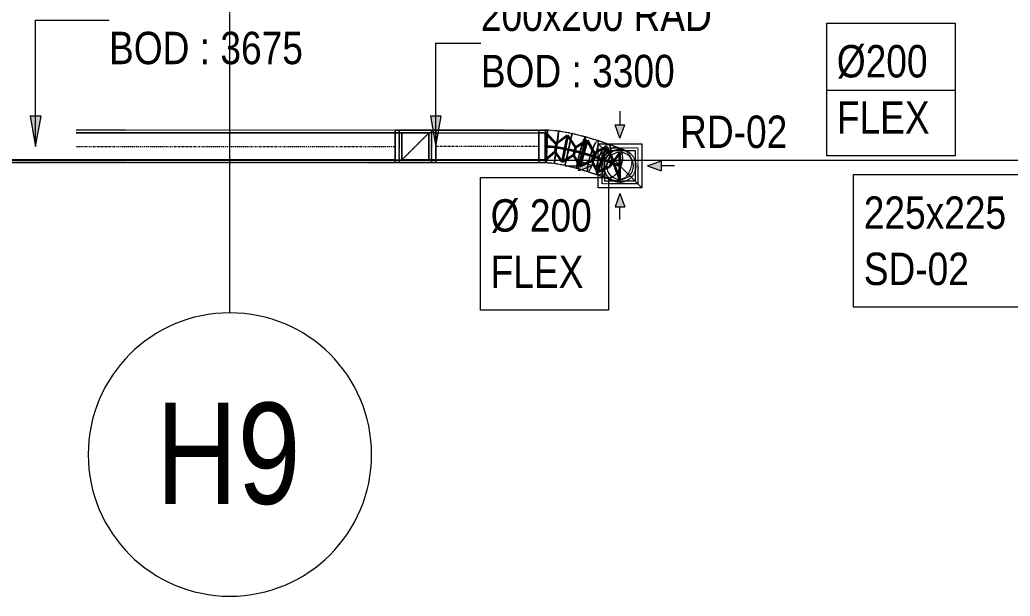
# Model space of a CAD drawing. Header units: inches. Extents: x -83664 to 20107, y -47222 to 19398.
# Drawn here: x -1529 to 5809, y -46204 to -41932 of the extents above; entities that cross this region are included whole.
import ezdxf

# ---------------------------------------------------------------- set-up
doc = ezdxf.new("R2010")
doc.units = ezdxf.units.IN
doc.header["$MEASUREMENT"] = 0
for name, pattern in [('AE7-LP-CENTER', [5.45, 3, -0.6, 1.25, -0.6]), ('Center', [29.999999, 12, -6, 6, -6]), ('Grid Line', [22.225, 12.7, -3.175, 3.175, -3.175]), ('Hidden 0_50', [1.0584, 0.5292, -0.5292]), ('Hidden 1_5', [2.2, 1.5, -0.7])]:
    doc.linetypes.add(name, pattern=pattern)
for name, color, linetype, lineweight, true_color in [('A-ANNO-MATC', 1, 'AE7-LP-CENTER', 9, 0xff0000), ('A-DETL', 7, 'Continuous', 18, 0x00a600), ('G-ANNO-SYMB', 7, 'Continuous', 9, 0x0091c9), ('M-HVAC-DUCT', 7, 'Continuous', 9, 0xffe97f), ('M-HVAC-DUCT-PATT', 7, 'Continuous', 35, 0x007f00)]:
    doc.layers.add(name, color=color, linetype=linetype, lineweight=lineweight, true_color=true_color)
for name, color, linetype, lineweight in [('A-DETL-GENF', 7, 'Continuous', 9), ('G-ANNO-TEXT', 7, 'Continuous', 9), ('M-HVAC-CDFF', 7, 'Continuous', 9), ('M-HVAC-DUCT-ANNO', 7, 'Continuous', 9), ('M-HVAC-DUCT-CNTR', 7, 'Center', 9), ('M-HVAC-DUCT-IDEN', 7, 'Continuous', 18), ('S-GRID', 7, 'Continuous', 9), ('S-GRID-IDEN', 7, 'Continuous', 9)]:
    doc.layers.add(name, color=color, linetype=linetype, lineweight=lineweight)
doc.styles.add('Arial Narrow_21', font='ARIALN.TTF', dxfattribs={"height": 240})
doc.styles.add('Arial_10', font='arial.ttf', dxfattribs={"width": 0.8, "height": 750})
doc.styles.add('Arial_11', font='arial.ttf', dxfattribs={"height": 375})

# ---------------------------------------------------------------- blocks, each defined once
blk = doc.blocks.new('GCE-AT-Return Air Rectangular Diffuser - 225x225-V50-FIRST FLOOR AC CONDITIONING LAYOUT - PART A')
at = {"layer": 'A-DETL-GENF', "true_color": 0xff00ff}
for points in [[(0, 205), (36.4, 305), (-36.4, 305)], [(-305, -36.4), (-205, 0), (-305, 36.4)], [(305, -36.4), (305, 36.4), (205, 0)], [(36.4, -305), (0, -205), (-36.4, -305)]]:
    blk.add_hatch(color=6, dxfattribs=at).paths.add_polyline_path(points)
at = {"layer": 'A-DETL-GENF', "color": 6, "true_color": 0xff00ff}
for p, q in [((0, 405), (0, 305)), ((0, 205), (-36.4, 305)), ((-36.4, 305), (36.4, 305)), ((0, 205), (36.4, 305)), ((-162.5, 162.5), (162.5, 162.5)), ((-162.5, -162.5), (-162.5, 162.5)), ((-162.5, 162.5), (162.5, -162.5)), ((162.5, 162.5), (162.5, -162.5)), ((-205, 0), (-305, 36.4)), ((-305, -36.4), (-305, 36.4)), ((205, 0), (305, 36.4)), ((305, 36.4), (305, -36.4)), ((405, 0), (305, 0)), ((-405, 0), (-305, 0)), ((-205, 0), (-305, -36.4)), ((205, 0), (305, -36.4)), ((162.5, -162.5), (-162.5, -162.5)), ((0, -205), (-36.4, -305)), ((0, -205), (36.4, -305)), ((-36.4, -305), (36.4, -305)), ((0, -397.4), (0, -305))]:
    blk.add_line(p, q, dxfattribs=at)
blk = doc.blocks.new('M_Rectangular to Round Transition - Angle - 45 Degree-V82-FIRST FLOOR AC CONDITIONING LAYOUT - PART A')
at = {"layer": 'M-HVAC-DUCT', "color": 6, "true_color": 0xff00ff}
for p, q in [((159402.2, 81195.2), (159627.2, 81195.2)), ((159402.2, 80970.2), (159402.2, 81195.2)), ((159627.2, 81195.2), (159627.2, 80970.2)), ((159627.2, 80970.2), (159402.2, 80970.2))]:
    blk.add_line(p, q, dxfattribs=at)
for start, end in [(90, 180), (0, 90), (180, 270), (270, 0)]:
    blk.add_arc((159514.7, 81082.7), 100, start, end, dxfattribs=at)
blk = doc.blocks.new('M_Rectangular Elbow - Radius - 0_75 W-V217-FIRST FLOOR AC CONDITIONING LAYOUT - PART A')
at = {"layer": 'M-HVAC-DUCT', "color": 6, "true_color": 0xff00ff}
for p, q in [((152709.3, 55602), (152709.3, 55402)), ((152709.3, 55402), (152709.3, 55602)), ((152759.3, 55602), (152709.3, 55602)), ((152709.3, 55602), (152959.3, 55602)), ((152759.3, 55602), (152959.3, 55602)), ((152759.3, 55402), (152759.3, 55602)), ((152959.3, 55402), (152959.3, 55602)), ((152959.3, 55602), (152959.3, 55402)), ((152709.3, 55402), (152759.3, 55402)), ((152709.3, 55402), (152959.3, 55402)), ((152959.3, 55402), (152759.3, 55402))]:
    blk.add_line(p, q, dxfattribs=at)
blk = doc.blocks.new('M_Rectangular to Round Transition - Angle - 45 Degree-V26-FIRST FLOOR AC CONDITIONING LAYOUT - PART A')
at = {"layer": 'M-HVAC-DUCT', "color": 6, "true_color": 0xff00ff}
for p, q in [((0, 100), (50, 100)), ((50, 100), (0, 100)), ((0, 100), (0, -100)), ((0, -100), (0, 100)), ((50, 0), (50, 100)), ((50, 0), (50, 100)), ((50, -100), (50, 0)), ((50, -100), (50, 0)), ((0, -100), (50, -100)), ((50, -100), (0, -100))]:
    blk.add_line(p, q, dxfattribs=at)
blk = doc.blocks.new('M_Rectangular Elbow - Radius - 0_75 W-V218-FIRST FLOOR AC CONDITIONING LAYOUT - PART A')
at = {"layer": 'M-HVAC-DUCT', "color": 6, "true_color": 0xff00ff}
for p, q in [((152959.3, 55602), (152759.3, 55602)), ((152759.3, 55602), (152759.3, 55402)), ((153009.3, 55602), (152759.3, 55602)), ((152959.3, 55602), (152959.3, 55402)), ((152959.3, 55402), (152959.3, 55602)), ((153009.3, 55602), (152959.3, 55602)), ((153009.3, 55402), (153009.3, 55602)), ((153009.3, 55602), (153009.3, 55402)), ((152759.3, 55402), (152959.3, 55402)), ((153009.3, 55402), (152759.3, 55402)), ((152959.3, 55402), (153009.3, 55402))]:
    blk.add_line(p, q, dxfattribs=at)
blk = doc.blocks.new('TEMW-SMBZ-HO-BM-HVAC-00002_rvt-1-FIRST FLOOR AC CONDITIONING LAYOUT - PART A')
at = {"layer": 'M-HVAC-DUCT', "color": 6, "linetype": 'Hidden 0_50', "true_color": 0xff00ff}
for p, q in [((152709.3, 55622), (149240.7, 55622)), ((152709.3, 55622), (149240.7, 55622)), ((152709.3, 55382), (152709.3, 55622)), ((152709.3, 55622), (152709.3, 55382)), ((152709.3, 55622), (152739.3, 55622)), ((152979.3, 55622), (152709.3, 55622)), ((152709.3, 55382), (152709.3, 55622)), ((152709.3, 55382), (152709.3, 55622)), ((152979.3, 55622), (152739.3, 55622)), ((152739.3, 55622), (152739.3, 55382)), ((152979.3, 55622), (152739.3, 55622)), ((152739.3, 55622), (152739.3, 55382)), ((152739.3, 55382), (152739.3, 55622)), ((152739.3, 55622), (152979.3, 55622)), ((153009.3, 55622), (152739.3, 55622)), ((152739.3, 55622), (152979.3, 55622)), ((152739.3, 55622), (152739.3, 55382)), ((152979.3, 55382), (152979.3, 55622)), ((152979.3, 55382), (152979.3, 55622)), ((152979.3, 55382), (152979.3, 55622)), ((152979.3, 55622), (152979.3, 55382)), ((152979.3, 55622), (152979.3, 55382)), ((152979.3, 55622), (153009.3, 55622)), ((152979.3, 55622), (152979.3, 55382)), ((153009.3, 55622), (153009.3, 55382)), ((153009.3, 55382), (153009.3, 55622)), ((153773.9, 55622), (153009.3, 55622)), ((153009.3, 55622), (153773.9, 55622)), ((153009.3, 55382), (153009.3, 55622)), ((153009.3, 55622), (153009.3, 55382)), ((153773.9, 55622), (153773.9, 55382)), ((153773.9, 55382), (153773.9, 55622)), ((153773.9, 55622), (153823.9, 55622)), ((153823.9, 55622), (153773.9, 55622)), ((153773.9, 55382), (153773.9, 55622)), ((153773.9, 55622), (153773.9, 55382)), ((153838.3, 55622), (153823.9, 55622)), ((153823.9, 55622), (153823.9, 55382)), ((153823.9, 55622), (153823.9, 55382)), ((153838.3, 55622), (153823.9, 55622)), ((153823.9, 55502), (153823.9, 55622)), ((153823.9, 55502), (153823.9, 55622)), ((153920.4, 55614.9), (153838.3, 55622)), ((153920.4, 55614.9), (153838.3, 55622)), ((154018.8, 55596.8), (153920.4, 55614.9)), ((154018.8, 55596.8), (153920.4, 55614.9)), ((154116.9, 55572.1), (154018.8, 55596.8)), ((154116.9, 55572.1), (154018.8, 55596.8)), ((154209.5, 55544.2), (154116.9, 55572.1)), ((154209.5, 55544.3), (154116.9, 55572.1)), ((153823.9, 55382), (153823.9, 55502)), ((153823.9, 55382), (153823.9, 55502)), ((154291.5, 55516.8), (154209.5, 55544.3)), ((154291.7, 55516.7), (154209.6, 55544.2)), ((154241.9, 55225.2), (154241.9, 55490.2)), ((154241.9, 55490.2), (154506.9, 55490.2)), ((154356.8, 55493.1), (154291.5, 55516.8)), ((154357.7, 55492.8), (154291.9, 55516.6)), ((154399.7, 55476.7), (154356.8, 55493.1)), ((154402, 55475.8), (154358.4, 55492.5)), ((154506.9, 55490.2), (154506.9, 55225.2)), ((149240.7, 55382), (152709.3, 55382)), ((152709.3, 55382), (149240.7, 55382)), ((152709.3, 55382), (152979.3, 55382)), ((152739.3, 55382), (152709.3, 55382)), ((152739.3, 55382), (152979.3, 55382)), ((152739.3, 55382), (152979.3, 55382)), ((152979.3, 55382), (152739.3, 55382)), ((152979.3, 55382), (152739.3, 55382)), ((152739.3, 55382), (153009.3, 55382)), ((153009.3, 55382), (152979.3, 55382)), ((153009.3, 55382), (153773.9, 55382)), ((153009.3, 55382), (153773.9, 55382)), ((153773.9, 55382), (153823.9, 55382)), ((153823.9, 55382), (153773.9, 55382)), ((153823.9, 55382), (153827.9, 55382)), ((153823.9, 55382), (153827.9, 55382)), ((153827.9, 55382), (153888.2, 55376.8)), ((153827.9, 55382), (153888.2, 55376.8)), ((153888.2, 55376.8), (153967.7, 55362.2)), ((153888.2, 55376.8), (153967.7, 55362.2)), ((153967.7, 55362.2), (154053, 55340.6)), ((153967.7, 55362.2), (154053, 55340.7)), ((154053, 55340.7), (154137, 55315.5)), ((154053, 55340.7), (154137, 55315.4)), ((154136.9, 55315.5), (154212.9, 55290)), ((154137, 55315.4), (154213.2, 55289.9)), ((154212.7, 55290.1), (154274.6, 55267.7)), ((154213.2, 55289.9), (154275.5, 55267.3)), ((154273.9, 55267.9), (154315.6, 55251.9)), ((154275.5, 55267.3), (154317.9, 55251.1)), ((154506.9, 55225.2), (154241.9, 55225.2))]:
    blk.add_line(p, q, dxfattribs=at)
at = {"layer": 'M-HVAC-DUCT', "color": 6, "true_color": 0xff00ff}
for p, q in [((149240.7, 55602), (152709.3, 55602)), ((152709.3, 55602), (149240.7, 55602)), ((152709.3, 55602), (152709.3, 55402)), ((152709.3, 55402), (152709.3, 55602)), ((153009.3, 55402), (153009.3, 55602)), ((153009.3, 55602), (153009.3, 55402)), ((153009.3, 55602), (153773.9, 55602)), ((153009.3, 55602), (153773.9, 55602)), ((153773.9, 55402), (153773.9, 55602)), ((153773.9, 55602), (153773.9, 55402)), ((152709.3, 55402), (149240.7, 55402)), ((152709.3, 55402), (149240.7, 55402)), ((153773.9, 55402), (153009.3, 55402)), ((153009.3, 55402), (153773.9, 55402))]:
    blk.add_line(p, q, dxfattribs=at)
at = {"layer": 'M-HVAC-DUCT', "color": 6, "linetype": 'Hidden 0_50', "true_color": 0xff00ff, "flags": 128}
for points in [[(153827.9, 55382), (153828.3, 55386.1), (153829, 55398.1), (153830, 55417.2), (153831.2, 55442), (153832.5, 55471), (153833.9, 55502), (153835.2, 55533.1), (153836.4, 55562), (153837.4, 55586.9), (153838, 55606), (153838.4, 55617.9), (153838.3, 55622)], [(153838.3, 55622), (153837.9, 55617.9), (153837.2, 55606), (153836.2, 55586.9), (153835, 55562), (153833.7, 55533.1), (153832.3, 55502), (153831, 55471), (153829.8, 55442), (153828.9, 55417.2), (153828.2, 55398.1), (153827.9, 55386.1), (153827.9, 55382)], [(153827.9, 55382), (153827.9, 55386.1), (153828.2, 55398.1), (153828.9, 55417.2), (153829.8, 55442), (153831, 55471), (153832.3, 55502), (153833.7, 55533.1), (153835, 55562), (153836.2, 55586.9), (153837.2, 55606), (153837.9, 55617.9), (153838.3, 55622)], [(153838.3, 55622), (153838.4, 55617.9), (153838, 55606), (153837.4, 55586.9), (153836.4, 55562), (153835.2, 55533.1), (153833.9, 55502), (153832.5, 55471), (153831.2, 55442), (153830, 55417.2), (153829, 55398.1), (153828.3, 55386.1), (153827.9, 55382)], [(153888.2, 55376.8), (153889.1, 55380.8), (153891, 55392.7), (153893.8, 55411.6), (153897.4, 55436.3), (153901.4, 55465), (153905.6, 55495.8), (153909.7, 55526.6), (153913.5, 55555.3), (153916.6, 55580), (153918.9, 55598.9), (153920.2, 55610.8), (153920.4, 55614.9)], [(153920.4, 55614.9), (153919.5, 55610.8), (153917.6, 55599), (153914.8, 55580), (153911.2, 55555.4), (153907.2, 55526.7), (153903, 55495.9), (153898.9, 55465.1), (153895.1, 55436.3), (153892, 55411.7), (153889.7, 55392.7), (153888.4, 55380.8), (153888.2, 55376.8)], [(153888.2, 55376.8), (153888.4, 55380.8), (153889.7, 55392.7), (153892, 55411.7), (153895.1, 55436.3), (153898.9, 55465.1), (153903, 55495.9), (153907.2, 55526.7), (153911.2, 55555.4), (153914.8, 55580), (153917.6, 55599), (153919.5, 55610.8), (153920.4, 55614.9)], [(153920.4, 55614.9), (153920.2, 55610.8), (153918.9, 55598.9), (153916.6, 55580), (153913.5, 55555.3), (153909.7, 55526.6), (153905.6, 55495.8), (153901.4, 55465), (153897.4, 55436.3), (153893.8, 55411.6), (153891, 55392.7), (153889.1, 55380.8), (153888.2, 55376.8)], [(153967.7, 55362.2), (153968.4, 55366.3), (153970.7, 55378.1), (153974.5, 55396.8), (153979.7, 55421.1), (153985.7, 55449.5), (153992.3, 55479.8), (153999, 55510.2), (154005.2, 55538.5), (154010.7, 55562.7), (154014.9, 55581.3), (154017.7, 55592.9), (154018.8, 55596.8)], [(154018.8, 55596.8), (154018.2, 55592.7), (154015.9, 55580.9), (154012.1, 55562.2), (154006.9, 55537.8), (154000.9, 55509.5), (153994.3, 55479.1), (153987.6, 55448.8), (153981.4, 55420.5), (153975.9, 55396.3), (153971.7, 55377.7), (153968.9, 55366.1), (153967.7, 55362.2)], [(153967.7, 55362.2), (153968.9, 55366.1), (153971.7, 55377.7), (153975.9, 55396.3), (153981.4, 55420.5), (153987.6, 55448.8), (153994.3, 55479.1), (154000.9, 55509.5), (154006.9, 55537.8), (154012.1, 55562.2), (154015.9, 55580.9), (154018.2, 55592.7), (154018.8, 55596.8)], [(154018.8, 55596.8), (154017.7, 55592.9), (154014.9, 55581.3), (154010.7, 55562.7), (154005.2, 55538.5), (153999, 55510.2), (153992.3, 55479.8), (153985.7, 55449.5), (153979.7, 55421.1), (153974.5, 55396.8), (153970.7, 55378.1), (153968.4, 55366.3), (153967.7, 55362.2)], [(154053, 55340.7), (154052.3, 55345.1), (154053.8, 55357.1), (154057.5, 55375.9), (154063, 55400.1), (154070, 55428.2), (154078, 55458.2), (154086.5, 55488.1), (154094.9, 55515.8), (154102.6, 55539.5), (154109.1, 55557.5), (154114, 55568.6), (154116.9, 55572.1)], [(154116.9, 55572.1), (154114, 55568.6), (154109.1, 55557.5), (154102.6, 55539.5), (154094.9, 55515.8), (154086.5, 55488.1), (154078, 55458.2), (154070, 55428.2), (154063, 55400.1), (154057.5, 55375.9), (154053.8, 55357.1), (154052.3, 55345.1), (154053, 55340.7)], [(154116.9, 55572.1), (154117.6, 55567.6), (154116, 55555.6), (154112.4, 55536.8), (154106.9, 55512.6), (154099.9, 55484.5), (154091.8, 55454.5), (154083.3, 55424.6), (154075, 55396.9), (154067.2, 55373.2), (154060.7, 55355.2), (154055.9, 55344.1), (154053, 55340.7)], [(154053, 55340.7), (154055.9, 55344.1), (154060.7, 55355.2), (154067.2, 55373.2), (154075, 55396.9), (154083.3, 55424.6), (154091.8, 55454.5), (154099.9, 55484.5), (154106.9, 55512.6), (154112.4, 55536.8), (154116, 55555.6), (154117.6, 55567.6), (154116.9, 55572.1)], [(154137, 55315.4), (154133.7, 55320.7), (154133.1, 55333.3), (154135.2, 55352.5), (154139.9, 55377), (154146.9, 55405.1), (154155.7, 55434.9), (154165.7, 55464.4), (154176.2, 55491.4), (154186.5, 55514.3), (154195.9, 55531.5), (154203.7, 55541.7), (154209.5, 55544.3)], [(154209.5, 55544.3), (154203.7, 55541.7), (154195.9, 55531.5), (154186.5, 55514.3), (154176.2, 55491.4), (154165.7, 55464.4), (154155.7, 55434.9), (154146.9, 55405.1), (154139.9, 55377), (154135.2, 55352.5), (154133.1, 55333.3), (154133.7, 55320.7), (154137, 55315.4)], [(154209.5, 55544.3), (154212.8, 55539), (154213.4, 55526.4), (154211.3, 55507.2), (154206.6, 55482.7), (154199.6, 55454.6), (154190.8, 55424.8), (154180.9, 55395.3), (154170.4, 55368.3), (154160, 55345.4), (154150.6, 55328.2), (154142.8, 55318), (154137, 55315.4)], [(154137, 55315.4), (154142.8, 55318), (154150.6, 55328.2), (154160, 55345.4), (154170.4, 55368.3), (154180.9, 55395.3), (154190.8, 55424.8), (154199.6, 55454.6), (154206.6, 55482.7), (154211.3, 55507.2), (154213.4, 55526.4), (154212.8, 55539), (154209.5, 55544.3)], [(154213.2, 55289.9), (154205.2, 55296.7), (154200.5, 55310.7), (154199.4, 55331), (154201.8, 55356.3), (154207.7, 55384.8), (154216.6, 55414.5), (154227.9, 55443.5), (154240.9, 55469.7), (154254.7, 55491.5), (154268.3, 55507.2), (154280.9, 55515.8), (154291.5, 55516.8)], [(154291.5, 55516.8), (154280.9, 55515.8), (154268.3, 55507.2), (154254.7, 55491.5), (154240.9, 55469.7), (154227.9, 55443.5), (154216.6, 55414.5), (154207.7, 55384.8), (154201.8, 55356.3), (154199.4, 55331), (154200.5, 55310.7), (154205.2, 55296.7), (154213.2, 55289.9)], [(154291.5, 55516.8), (154299.4, 55510), (154304.1, 55496), (154305.3, 55475.7), (154302.8, 55450.4), (154297, 55421.9), (154288, 55392.2), (154276.7, 55363.2), (154263.7, 55337), (154249.9, 55315.2), (154236.3, 55299.5), (154223.7, 55290.9), (154213.2, 55289.9)], [(154213.2, 55289.9), (154223.7, 55290.9), (154236.3, 55299.5), (154249.9, 55315.2), (154263.7, 55337), (154276.7, 55363.2), (154288, 55392.2), (154297, 55421.9), (154302.8, 55450.4), (154305.3, 55475.7), (154304.1, 55496), (154299.4, 55510), (154291.5, 55516.8)], [(154275.5, 55267.3), (154259.9, 55276.9), (154248.2, 55293.4), (154241.1, 55315.9), (154239.1, 55342.8), (154242.3, 55372.2), (154250.6, 55402.2), (154263.4, 55430.6), (154279.7, 55455.7), (154298.6, 55475.6), (154318.6, 55489), (154338.5, 55494.9), (154356.8, 55493.1)], [(154356.8, 55493.1), (154338.5, 55494.9), (154318.6, 55489), (154298.6, 55475.6), (154279.7, 55455.7), (154263.4, 55430.6), (154250.6, 55402.2), (154242.3, 55372.2), (154239.1, 55342.8), (154241.1, 55315.9), (154248.2, 55293.4), (154259.9, 55276.9), (154275.5, 55267.3)], [(154317.9, 55251.1), (154295.2, 55263.3), (154276.8, 55282.5), (154264, 55307.1), (154257.7, 55335.6), (154258.3, 55366.1), (154265.7, 55396.4), (154279.4, 55424.5), (154298.6, 55448.4), (154321.9, 55466.6), (154347.7, 55477.8), (154374.2, 55481.2), (154399.7, 55476.7)], [(154356.8, 55493.1), (154372.4, 55483.6), (154384.1, 55467), (154391.2, 55444.5), (154393.2, 55417.7), (154389.9, 55388.3), (154381.6, 55358.3), (154368.9, 55329.8), (154352.5, 55304.8), (154333.7, 55284.9), (154313.7, 55271.5), (154293.8, 55265.5), (154275.5, 55267.3)], [(154275.5, 55267.3), (154293.8, 55265.5), (154313.7, 55271.5), (154333.7, 55284.9), (154352.5, 55304.8), (154368.9, 55329.8), (154381.6, 55358.3), (154389.9, 55388.3), (154393.2, 55417.7), (154391.2, 55444.5), (154384.1, 55467), (154372.4, 55483.6), (154356.8, 55493.1)], [(154399.7, 55476.7), (154422.4, 55464.4), (154440.8, 55445.3), (154453.6, 55420.6), (154459.9, 55392.1), (154459.4, 55361.6), (154451.9, 55331.3), (154438.2, 55303.3), (154419, 55279.3), (154395.7, 55261.1), (154369.9, 55249.9), (154343.4, 55246.5), (154317.9, 55251.1)]]:
    blk.add_lwpolyline(points, dxfattribs=at)
at = {"layer": 'M-HVAC-DUCT', "color": 6, "linetype": 'Hidden 0_50', "true_color": 0xff00ff}
for start, end in [(90, 180), (0, 90), (180, 270), (270, 0)]:
    blk.add_arc((154374.4, 55357.7), 120, start, end, dxfattribs=at)
at = {"layer": 'M-HVAC-DUCT-ANNO', "color": 6, "linetype": 'Hidden 1_5', "true_color": 0xff00ff}
for p, q in [((152759.3, 55602), (152759.3, 55402)), ((152959.3, 55602), (152759.3, 55602)), ((152959.3, 55602), (152759.3, 55402)), ((152959.3, 55402), (152959.3, 55602)), ((152759.3, 55402), (152959.3, 55402))]:
    blk.add_line(p, q, dxfattribs=at)
at = {"layer": 'M-HVAC-DUCT-CNTR', "color": 6, "true_color": 0xff00ff}
for p, q in [((149240.7, 55502), (152709.3, 55502)), ((153773.9, 55502), (153009.3, 55502))]:
    blk.add_line(p, q, dxfattribs=at)
at = {"layer": 'M-HVAC-DUCT-CNTR', "color": 6, "linetype": 'Continuous', "lineweight": 35, "true_color": 0xff00ff}
blk.add_open_spline([(153823.9, 55502), (154021.6, 55502), (154374.4, 55357.7), (154374.4, 55357.7)], degree=3, dxfattribs=at)
at = {"layer": 'M-HVAC-DUCT-PATT', "color": 6, "true_color": 0xff00ff}
for p, q in [((153823.9, 55602), (153902.2, 55521.3)), ((153823.9, 55602), (153823.9, 55402)), ((153823.9, 55602), (153823.9, 55402)), ((153985.5, 55583.4), (153902.2, 55521.3)), ((153985.5, 55583.4), (153946, 55387.3)), ((153985.5, 55583.4), (153946, 55387.3)), ((153985.5, 55583.4), (154044.9, 55492.9)), ((153902.2, 55521.3), (153894.2, 55464.8)), ((154044.9, 55492.9), (154030.9, 55437.5)), ((154132, 55546.9), (154044.9, 55492.9)), ((154132, 55546.9), (154076.5, 55354.8)), ((154132, 55546.9), (154076.5, 55354.8)), ((154132, 55546.9), (154183.6, 55452.8)), ((154273.1, 55502), (154183.6, 55452.8)), ((154273.1, 55502), (154207.7, 55313)), ((154273.1, 55502), (154207.7, 55313)), ((154273.1, 55502), (154319.8, 55405.6)), ((153823.9, 55402), (153894.2, 55464.8)), ((153946, 55387.3), (153894.2, 55464.8)), ((153946, 55387.3), (154030.9, 55437.5)), ((154076.5, 55354.8), (154030.9, 55437.5)), ((154183.6, 55452.8), (154166.2, 55398.4)), ((154374.4, 55457.7), (154299.9, 55352.1)), ((154319.8, 55405.6), (154299.9, 55352.1)), ((154374.4, 55257.7), (154319.8, 55405.6)), ((154374.4, 55257.7), (154374.4, 55457.7)), ((154076.5, 55354.8), (154166.2, 55398.4)), ((154207.7, 55313), (154166.2, 55398.4)), ((154207.7, 55313), (154299.9, 55352.1))]:
    blk.add_line(p, q, dxfattribs=at)
at = {"layer": 'M-HVAC-CDFF', "color": 6, "linetype": 'Hidden 0_50', "lineweight": 9, "true_color": 0xff00ff}
blk.add_blockref('GCE-AT-Return Air Rectangular Diffuser - 225x225-V50-FIRST FLOOR AC CONDITIONING LAYOUT - PART A', (154374.4, 55357.7), dxfattribs=at)
at = {"layer": 'M-HVAC-DUCT', "color": 6, "linetype": 'Hidden 0_50', "lineweight": 9, "true_color": 0xff00ff}
for name, p in [('M_Rectangular Elbow - Radius - 0_75 W-V217-FIRST FLOOR AC CONDITIONING LAYOUT - PART A', (0, 0)), ('M_Rectangular Elbow - Radius - 0_75 W-V218-FIRST FLOOR AC CONDITIONING LAYOUT - PART A', (0, 0)), ('M_Rectangular to Round Transition - Angle - 45 Degree-V26-FIRST FLOOR AC CONDITIONING LAYOUT - PART A', (153773.9, 55502)), ('M_Rectangular to Round Transition - Angle - 45 Degree-V82-FIRST FLOOR AC CONDITIONING LAYOUT - PART A', (-5140.3, -25725))]:
    blk.add_blockref(name, p, dxfattribs=at)
blk = doc.blocks.new('TEMW-SMBZ-HO-BM-HVAC-00002_rvt-2-FIRST FLOOR AC CONDITIONING LAYOUT - PART A')
at = {"layer": 'M-HVAC-DUCT', "color": 6, "linetype": 'Hidden 0_50', "true_color": 0xff00ff}
for p, q in [((152709.3, 55622), (149240.7, 55622)), ((152709.3, 55622), (149240.7, 55622)), ((152709.3, 55382), (152709.3, 55622)), ((152709.3, 55622), (152709.3, 55382)), ((152709.3, 55622), (152739.3, 55622)), ((152979.3, 55622), (152709.3, 55622)), ((152709.3, 55382), (152709.3, 55622)), ((152709.3, 55382), (152709.3, 55622)), ((152979.3, 55622), (152739.3, 55622)), ((152739.3, 55622), (152739.3, 55382)), ((152979.3, 55622), (152739.3, 55622)), ((152739.3, 55622), (152739.3, 55382)), ((152739.3, 55382), (152739.3, 55622)), ((152739.3, 55622), (152979.3, 55622)), ((153009.3, 55622), (152739.3, 55622)), ((152739.3, 55622), (152979.3, 55622)), ((152739.3, 55622), (152739.3, 55382)), ((152979.3, 55382), (152979.3, 55622)), ((152979.3, 55382), (152979.3, 55622)), ((152979.3, 55382), (152979.3, 55622)), ((152979.3, 55622), (152979.3, 55382)), ((152979.3, 55622), (152979.3, 55382)), ((152979.3, 55622), (153009.3, 55622)), ((152979.3, 55622), (152979.3, 55382)), ((153009.3, 55622), (153009.3, 55382)), ((153009.3, 55382), (153009.3, 55622)), ((153773.9, 55622), (153009.3, 55622)), ((153009.3, 55622), (153773.9, 55622)), ((153009.3, 55382), (153009.3, 55622)), ((153009.3, 55622), (153009.3, 55382)), ((153773.9, 55622), (153773.9, 55382)), ((153773.9, 55382), (153773.9, 55622)), ((153773.9, 55622), (153823.9, 55622)), ((153823.9, 55622), (153773.9, 55622)), ((153773.9, 55382), (153773.9, 55622)), ((153773.9, 55622), (153773.9, 55382)), ((153838.3, 55622), (153823.9, 55622)), ((153823.9, 55622), (153823.9, 55382)), ((153823.9, 55622), (153823.9, 55382)), ((153838.3, 55622), (153823.9, 55622)), ((153823.9, 55502), (153823.9, 55622)), ((153823.9, 55502), (153823.9, 55622)), ((153920.4, 55614.9), (153838.3, 55622)), ((153920.4, 55614.9), (153838.3, 55622)), ((154018.8, 55596.8), (153920.4, 55614.9)), ((154018.8, 55596.8), (153920.4, 55614.9)), ((154116.9, 55572.1), (154018.8, 55596.8)), ((154116.9, 55572.1), (154018.8, 55596.8)), ((154209.5, 55544.2), (154116.9, 55572.1)), ((154209.5, 55544.3), (154116.9, 55572.1)), ((153823.9, 55382), (153823.9, 55502)), ((153823.9, 55382), (153823.9, 55502)), ((154291.5, 55516.8), (154209.5, 55544.3)), ((154291.7, 55516.7), (154209.6, 55544.2)), ((154241.9, 55225.2), (154241.9, 55490.2)), ((154241.9, 55490.2), (154506.9, 55490.2)), ((154356.8, 55493.1), (154291.5, 55516.8)), ((154357.7, 55492.8), (154291.9, 55516.6)), ((154399.7, 55476.7), (154356.8, 55493.1)), ((154402, 55475.8), (154358.4, 55492.5)), ((154506.9, 55490.2), (154506.9, 55225.2)), ((149240.7, 55382), (152709.3, 55382)), ((152709.3, 55382), (149240.7, 55382)), ((152709.3, 55382), (152979.3, 55382)), ((152739.3, 55382), (152709.3, 55382)), ((152739.3, 55382), (152979.3, 55382)), ((152739.3, 55382), (152979.3, 55382)), ((152979.3, 55382), (152739.3, 55382)), ((152979.3, 55382), (152739.3, 55382)), ((152739.3, 55382), (153009.3, 55382)), ((153009.3, 55382), (152979.3, 55382)), ((153009.3, 55382), (153773.9, 55382)), ((153009.3, 55382), (153773.9, 55382)), ((153773.9, 55382), (153823.9, 55382)), ((153823.9, 55382), (153773.9, 55382)), ((153823.9, 55382), (153827.9, 55382)), ((153823.9, 55382), (153827.9, 55382)), ((153827.9, 55382), (153888.2, 55376.8)), ((153827.9, 55382), (153888.2, 55376.8)), ((153888.2, 55376.8), (153967.7, 55362.2)), ((153888.2, 55376.8), (153967.7, 55362.2)), ((153967.7, 55362.2), (154053, 55340.6)), ((153967.7, 55362.2), (154053, 55340.7)), ((154053, 55340.7), (154137, 55315.5)), ((154053, 55340.7), (154137, 55315.4)), ((154136.9, 55315.5), (154212.9, 55290)), ((154137, 55315.4), (154213.2, 55289.9)), ((154212.7, 55290.1), (154274.6, 55267.7)), ((154213.2, 55289.9), (154275.5, 55267.3)), ((154273.9, 55267.9), (154315.6, 55251.9)), ((154275.5, 55267.3), (154317.9, 55251.1)), ((154506.9, 55225.2), (154241.9, 55225.2))]:
    blk.add_line(p, q, dxfattribs=at)
at = {"layer": 'M-HVAC-DUCT', "color": 6, "true_color": 0xff00ff}
for p, q in [((149240.7, 55602), (152709.3, 55602)), ((152709.3, 55602), (149240.7, 55602)), ((152709.3, 55602), (152709.3, 55402)), ((152709.3, 55402), (152709.3, 55602)), ((153009.3, 55402), (153009.3, 55602)), ((153009.3, 55602), (153009.3, 55402)), ((153009.3, 55602), (153773.9, 55602)), ((153009.3, 55602), (153773.9, 55602)), ((153773.9, 55402), (153773.9, 55602)), ((153773.9, 55602), (153773.9, 55402)), ((152709.3, 55402), (149240.7, 55402)), ((152709.3, 55402), (149240.7, 55402)), ((153773.9, 55402), (153009.3, 55402)), ((153009.3, 55402), (153773.9, 55402))]:
    blk.add_line(p, q, dxfattribs=at)
at = {"layer": 'M-HVAC-DUCT', "color": 6, "linetype": 'Hidden 0_50', "true_color": 0xff00ff, "flags": 128}
for points in [[(153827.9, 55382), (153828.3, 55386.1), (153829, 55398.1), (153830, 55417.2), (153831.2, 55442), (153832.5, 55471), (153833.9, 55502), (153835.2, 55533.1), (153836.4, 55562), (153837.4, 55586.9), (153838, 55606), (153838.4, 55617.9), (153838.3, 55622)], [(153838.3, 55622), (153837.9, 55617.9), (153837.2, 55606), (153836.2, 55586.9), (153835, 55562), (153833.7, 55533.1), (153832.3, 55502), (153831, 55471), (153829.8, 55442), (153828.9, 55417.2), (153828.2, 55398.1), (153827.9, 55386.1), (153827.9, 55382)], [(153827.9, 55382), (153827.9, 55386.1), (153828.2, 55398.1), (153828.9, 55417.2), (153829.8, 55442), (153831, 55471), (153832.3, 55502), (153833.7, 55533.1), (153835, 55562), (153836.2, 55586.9), (153837.2, 55606), (153837.9, 55617.9), (153838.3, 55622)], [(153838.3, 55622), (153838.4, 55617.9), (153838, 55606), (153837.4, 55586.9), (153836.4, 55562), (153835.2, 55533.1), (153833.9, 55502), (153832.5, 55471), (153831.2, 55442), (153830, 55417.2), (153829, 55398.1), (153828.3, 55386.1), (153827.9, 55382)], [(153888.2, 55376.8), (153889.1, 55380.8), (153891, 55392.7), (153893.8, 55411.6), (153897.4, 55436.3), (153901.4, 55465), (153905.6, 55495.8), (153909.7, 55526.6), (153913.5, 55555.3), (153916.6, 55580), (153918.9, 55598.9), (153920.2, 55610.8), (153920.4, 55614.9)], [(153920.4, 55614.9), (153919.5, 55610.8), (153917.6, 55599), (153914.8, 55580), (153911.2, 55555.4), (153907.2, 55526.7), (153903, 55495.9), (153898.9, 55465.1), (153895.1, 55436.3), (153892, 55411.7), (153889.7, 55392.7), (153888.4, 55380.8), (153888.2, 55376.8)], [(153888.2, 55376.8), (153888.4, 55380.8), (153889.7, 55392.7), (153892, 55411.7), (153895.1, 55436.3), (153898.9, 55465.1), (153903, 55495.9), (153907.2, 55526.7), (153911.2, 55555.4), (153914.8, 55580), (153917.6, 55599), (153919.5, 55610.8), (153920.4, 55614.9)], [(153920.4, 55614.9), (153920.2, 55610.8), (153918.9, 55598.9), (153916.6, 55580), (153913.5, 55555.3), (153909.7, 55526.6), (153905.6, 55495.8), (153901.4, 55465), (153897.4, 55436.3), (153893.8, 55411.6), (153891, 55392.7), (153889.1, 55380.8), (153888.2, 55376.8)], [(153967.7, 55362.2), (153968.4, 55366.3), (153970.7, 55378.1), (153974.5, 55396.8), (153979.7, 55421.1), (153985.7, 55449.5), (153992.3, 55479.8), (153999, 55510.2), (154005.2, 55538.5), (154010.7, 55562.7), (154014.9, 55581.3), (154017.7, 55592.9), (154018.8, 55596.8)], [(154018.8, 55596.8), (154018.2, 55592.7), (154015.9, 55580.9), (154012.1, 55562.2), (154006.9, 55537.8), (154000.9, 55509.5), (153994.3, 55479.1), (153987.6, 55448.8), (153981.4, 55420.5), (153975.9, 55396.3), (153971.7, 55377.7), (153968.9, 55366.1), (153967.7, 55362.2)], [(153967.7, 55362.2), (153968.9, 55366.1), (153971.7, 55377.7), (153975.9, 55396.3), (153981.4, 55420.5), (153987.6, 55448.8), (153994.3, 55479.1), (154000.9, 55509.5), (154006.9, 55537.8), (154012.1, 55562.2), (154015.9, 55580.9), (154018.2, 55592.7), (154018.8, 55596.8)], [(154018.8, 55596.8), (154017.7, 55592.9), (154014.9, 55581.3), (154010.7, 55562.7), (154005.2, 55538.5), (153999, 55510.2), (153992.3, 55479.8), (153985.7, 55449.5), (153979.7, 55421.1), (153974.5, 55396.8), (153970.7, 55378.1), (153968.4, 55366.3), (153967.7, 55362.2)], [(154053, 55340.7), (154052.3, 55345.1), (154053.8, 55357.1), (154057.5, 55375.9), (154063, 55400.1), (154070, 55428.2), (154078, 55458.2), (154086.5, 55488.1), (154094.9, 55515.8), (154102.6, 55539.5), (154109.1, 55557.5), (154114, 55568.6), (154116.9, 55572.1)], [(154116.9, 55572.1), (154114, 55568.6), (154109.1, 55557.5), (154102.6, 55539.5), (154094.9, 55515.8), (154086.5, 55488.1), (154078, 55458.2), (154070, 55428.2), (154063, 55400.1), (154057.5, 55375.9), (154053.8, 55357.1), (154052.3, 55345.1), (154053, 55340.7)], [(154116.9, 55572.1), (154117.6, 55567.6), (154116, 55555.6), (154112.4, 55536.8), (154106.9, 55512.6), (154099.9, 55484.5), (154091.8, 55454.5), (154083.3, 55424.6), (154075, 55396.9), (154067.2, 55373.2), (154060.7, 55355.2), (154055.9, 55344.1), (154053, 55340.7)], [(154053, 55340.7), (154055.9, 55344.1), (154060.7, 55355.2), (154067.2, 55373.2), (154075, 55396.9), (154083.3, 55424.6), (154091.8, 55454.5), (154099.9, 55484.5), (154106.9, 55512.6), (154112.4, 55536.8), (154116, 55555.6), (154117.6, 55567.6), (154116.9, 55572.1)], [(154137, 55315.4), (154133.7, 55320.7), (154133.1, 55333.3), (154135.2, 55352.5), (154139.9, 55377), (154146.9, 55405.1), (154155.7, 55434.9), (154165.7, 55464.4), (154176.2, 55491.4), (154186.5, 55514.3), (154195.9, 55531.5), (154203.7, 55541.7), (154209.5, 55544.3)], [(154209.5, 55544.3), (154203.7, 55541.7), (154195.9, 55531.5), (154186.5, 55514.3), (154176.2, 55491.4), (154165.7, 55464.4), (154155.7, 55434.9), (154146.9, 55405.1), (154139.9, 55377), (154135.2, 55352.5), (154133.1, 55333.3), (154133.7, 55320.7), (154137, 55315.4)], [(154209.5, 55544.3), (154212.8, 55539), (154213.4, 55526.4), (154211.3, 55507.2), (154206.6, 55482.7), (154199.6, 55454.6), (154190.8, 55424.8), (154180.9, 55395.3), (154170.4, 55368.3), (154160, 55345.4), (154150.6, 55328.2), (154142.8, 55318), (154137, 55315.4)], [(154137, 55315.4), (154142.8, 55318), (154150.6, 55328.2), (154160, 55345.4), (154170.4, 55368.3), (154180.9, 55395.3), (154190.8, 55424.8), (154199.6, 55454.6), (154206.6, 55482.7), (154211.3, 55507.2), (154213.4, 55526.4), (154212.8, 55539), (154209.5, 55544.3)], [(154213.2, 55289.9), (154205.2, 55296.7), (154200.5, 55310.7), (154199.4, 55331), (154201.8, 55356.3), (154207.7, 55384.8), (154216.6, 55414.5), (154227.9, 55443.5), (154240.9, 55469.7), (154254.7, 55491.5), (154268.3, 55507.2), (154280.9, 55515.8), (154291.5, 55516.8)], [(154291.5, 55516.8), (154280.9, 55515.8), (154268.3, 55507.2), (154254.7, 55491.5), (154240.9, 55469.7), (154227.9, 55443.5), (154216.6, 55414.5), (154207.7, 55384.8), (154201.8, 55356.3), (154199.4, 55331), (154200.5, 55310.7), (154205.2, 55296.7), (154213.2, 55289.9)], [(154291.5, 55516.8), (154299.4, 55510), (154304.1, 55496), (154305.3, 55475.7), (154302.8, 55450.4), (154297, 55421.9), (154288, 55392.2), (154276.7, 55363.2), (154263.7, 55337), (154249.9, 55315.2), (154236.3, 55299.5), (154223.7, 55290.9), (154213.2, 55289.9)], [(154213.2, 55289.9), (154223.7, 55290.9), (154236.3, 55299.5), (154249.9, 55315.2), (154263.7, 55337), (154276.7, 55363.2), (154288, 55392.2), (154297, 55421.9), (154302.8, 55450.4), (154305.3, 55475.7), (154304.1, 55496), (154299.4, 55510), (154291.5, 55516.8)], [(154275.5, 55267.3), (154259.9, 55276.9), (154248.2, 55293.4), (154241.1, 55315.9), (154239.1, 55342.8), (154242.3, 55372.2), (154250.6, 55402.2), (154263.4, 55430.6), (154279.7, 55455.7), (154298.6, 55475.6), (154318.6, 55489), (154338.5, 55494.9), (154356.8, 55493.1)], [(154356.8, 55493.1), (154338.5, 55494.9), (154318.6, 55489), (154298.6, 55475.6), (154279.7, 55455.7), (154263.4, 55430.6), (154250.6, 55402.2), (154242.3, 55372.2), (154239.1, 55342.8), (154241.1, 55315.9), (154248.2, 55293.4), (154259.9, 55276.9), (154275.5, 55267.3)], [(154317.9, 55251.1), (154295.2, 55263.3), (154276.8, 55282.5), (154264, 55307.1), (154257.7, 55335.6), (154258.3, 55366.1), (154265.7, 55396.4), (154279.4, 55424.5), (154298.6, 55448.4), (154321.9, 55466.6), (154347.7, 55477.8), (154374.2, 55481.2), (154399.7, 55476.7)], [(154356.8, 55493.1), (154372.4, 55483.6), (154384.1, 55467), (154391.2, 55444.5), (154393.2, 55417.7), (154389.9, 55388.3), (154381.6, 55358.3), (154368.9, 55329.8), (154352.5, 55304.8), (154333.7, 55284.9), (154313.7, 55271.5), (154293.8, 55265.5), (154275.5, 55267.3)], [(154275.5, 55267.3), (154293.8, 55265.5), (154313.7, 55271.5), (154333.7, 55284.9), (154352.5, 55304.8), (154368.9, 55329.8), (154381.6, 55358.3), (154389.9, 55388.3), (154393.2, 55417.7), (154391.2, 55444.5), (154384.1, 55467), (154372.4, 55483.6), (154356.8, 55493.1)], [(154399.7, 55476.7), (154422.4, 55464.4), (154440.8, 55445.3), (154453.6, 55420.6), (154459.9, 55392.1), (154459.4, 55361.6), (154451.9, 55331.3), (154438.2, 55303.3), (154419, 55279.3), (154395.7, 55261.1), (154369.9, 55249.9), (154343.4, 55246.5), (154317.9, 55251.1)]]:
    blk.add_lwpolyline(points, dxfattribs=at)
at = {"layer": 'M-HVAC-DUCT', "color": 6, "linetype": 'Hidden 0_50', "true_color": 0xff00ff}
for start, end in [(90, 180), (0, 90), (180, 270), (270, 0)]:
    blk.add_arc((154374.4, 55357.7), 120, start, end, dxfattribs=at)
at = {"layer": 'M-HVAC-DUCT-ANNO', "color": 6, "linetype": 'Hidden 1_5', "true_color": 0xff00ff}
for p, q in [((152759.3, 55602), (152759.3, 55402)), ((152959.3, 55602), (152759.3, 55602)), ((152959.3, 55602), (152759.3, 55402)), ((152959.3, 55402), (152959.3, 55602)), ((152759.3, 55402), (152959.3, 55402))]:
    blk.add_line(p, q, dxfattribs=at)
at = {"layer": 'M-HVAC-DUCT-CNTR', "color": 6, "true_color": 0xff00ff}
for p, q in [((149240.7, 55502), (152709.3, 55502)), ((153773.9, 55502), (153009.3, 55502))]:
    blk.add_line(p, q, dxfattribs=at)
at = {"layer": 'M-HVAC-DUCT-CNTR', "color": 6, "linetype": 'Continuous', "lineweight": 35, "true_color": 0xff00ff}
blk.add_open_spline([(153823.9, 55502), (154021.6, 55502), (154374.4, 55357.7), (154374.4, 55357.7)], degree=3, dxfattribs=at)
at = {"layer": 'M-HVAC-DUCT-PATT', "color": 6, "true_color": 0xff00ff}
for p, q in [((153823.9, 55602), (153902.2, 55521.3)), ((153823.9, 55602), (153823.9, 55402)), ((153823.9, 55602), (153823.9, 55402)), ((153985.5, 55583.4), (153902.2, 55521.3)), ((153985.5, 55583.4), (153946, 55387.3)), ((153985.5, 55583.4), (153946, 55387.3)), ((153985.5, 55583.4), (154044.9, 55492.9)), ((153902.2, 55521.3), (153894.2, 55464.8)), ((154044.9, 55492.9), (154030.9, 55437.5)), ((154132, 55546.9), (154044.9, 55492.9)), ((154132, 55546.9), (154076.5, 55354.8)), ((154132, 55546.9), (154076.5, 55354.8)), ((154132, 55546.9), (154183.6, 55452.8)), ((154273.1, 55502), (154183.6, 55452.8)), ((154273.1, 55502), (154207.7, 55313)), ((154273.1, 55502), (154207.7, 55313)), ((154273.1, 55502), (154319.8, 55405.6)), ((153823.9, 55402), (153894.2, 55464.8)), ((153946, 55387.3), (153894.2, 55464.8)), ((153946, 55387.3), (154030.9, 55437.5)), ((154076.5, 55354.8), (154030.9, 55437.5)), ((154183.6, 55452.8), (154166.2, 55398.4)), ((154374.4, 55457.7), (154299.9, 55352.1)), ((154319.8, 55405.6), (154299.9, 55352.1)), ((154374.4, 55257.7), (154319.8, 55405.6)), ((154374.4, 55257.7), (154374.4, 55457.7)), ((154076.5, 55354.8), (154166.2, 55398.4)), ((154207.7, 55313), (154166.2, 55398.4)), ((154207.7, 55313), (154299.9, 55352.1))]:
    blk.add_line(p, q, dxfattribs=at)
at = {"layer": 'M-HVAC-CDFF', "color": 6, "linetype": 'Hidden 0_50', "lineweight": 9, "true_color": 0xff00ff}
blk.add_blockref('GCE-AT-Return Air Rectangular Diffuser - 225x225-V50-FIRST FLOOR AC CONDITIONING LAYOUT - PART A', (154374.4, 55357.7), dxfattribs=at)
at = {"layer": 'M-HVAC-DUCT', "color": 6, "linetype": 'Hidden 0_50', "lineweight": 9, "true_color": 0xff00ff}
for name, p in [('M_Rectangular Elbow - Radius - 0_75 W-V217-FIRST FLOOR AC CONDITIONING LAYOUT - PART A', (0, 0)), ('M_Rectangular Elbow - Radius - 0_75 W-V218-FIRST FLOOR AC CONDITIONING LAYOUT - PART A', (0, 0)), ('M_Rectangular to Round Transition - Angle - 45 Degree-V26-FIRST FLOOR AC CONDITIONING LAYOUT - PART A', (153773.9, 55502)), ('M_Rectangular to Round Transition - Angle - 45 Degree-V82-FIRST FLOOR AC CONDITIONING LAYOUT - PART A', (-5140.3, -25725))]:
    blk.add_blockref(name, p, dxfattribs=at)
blk = doc.blocks.new('Grid - Grid Head-AE7-24584-FIRST FLOOR AC CONDITIONING LAYOUT - PART A')
at = {"layer": 'S-GRID-IDEN', "color": 9, "true_color": 0xbbbbbb}
for start, end in [(360, 180), (180, 360)]:
    blk.add_arc((0, 0), 7, start, end, dxfattribs=at)

msp = doc.modelspace()

# ---------------------------------------------------------------- hatches: boundary and pattern name
at = {"layer": 'M-HVAC-DUCT-IDEN', "lineweight": 9}
msp.add_hatch(color=256, dxfattribs=at).paths.add_polyline_path([(1552.7, -42870.2), (1592.3, -42645.2), (1513, -42645.2)])

# ---------------------------------------------------------------- linework, layer by layer
at = {"layer": 'A-ANNO-MATC'}
msp.add_line((-79564.5, -42973.2), (20076.9, -42973.2), dxfattribs=at)
at = {"layer": 'A-DETL', "color": 7, "lineweight": 9}
msp.add_line((4449.4, -42454.1), (5401.3, -42454.1), dxfattribs=at)
at = {"layer": 'G-ANNO-TEXT', "flags": 128}
for points in [[(4449.4, -41956.8), (5400.9, -41956.8), (5400.9, -42940.8), (4449.4, -42940.8)], [(1884.7, -43099.9), (2832, -43099.9), (2832, -44083.9), (1884.7, -44083.9)], [(4649.2, -43078.8), (6912.7, -43078.8), (6912.7, -44062.8), (4649.2, -44062.8)]]:
    msp.add_lwpolyline(points, close=True, dxfattribs=at)
at = {"layer": 'M-HVAC-DUCT-IDEN', "lineweight": 9}
for p, q in [((-1411.5, -41934), (-867.9, -41934)), ((1552.7, -42104.9), (1886.7, -42104.9)), ((1552.7, -42870.2), (1552.7, -42104.9)), ((1592.3, -42645.2), (1513, -42645.2)), ((1513, -42645.2), (1552.7, -42870.2)), ((1552.7, -42870.2), (1592.3, -42645.2))]:
    msp.add_line(p, q, dxfattribs=at)
at = {"layer": 'S-GRID', "color": 254, "linetype": 'Grid Line', "true_color": 0xdcdcdc}
msp.add_line((27.7, -44103.7), (27.7, 15149.1), dxfattribs=at)

# ---------------------------------------------------------------- block references
at = {"lineweight": 5}
for name in ['TEMW-SMBZ-HO-BM-HVAC-00002_rvt-1-FIRST FLOOR AC CONDITIONING LAYOUT - PART A', 'TEMW-SMBZ-HO-BM-HVAC-00002_rvt-2-FIRST FLOOR AC CONDITIONING LAYOUT - PART A']:
    msp.add_blockref(name, (-151456.7, -98372.2), dxfattribs=at)
at = {"layer": 'S-GRID-IDEN', "color": 9, "true_color": 0xbbbbbb, "xscale": 149.9999999999999, "yscale": 149.9999999999999, "zscale": 149.9999999999999}
msp.add_blockref('Grid - Grid Head-AE7-24584-FIRST FLOOR AC CONDITIONING LAYOUT - PART A', (27.7, -45153.7), dxfattribs=at)

# ---------------------------------------------------------------- texts
at = {"layer": 'G-ANNO-TEXT', "char_height": 240, "attachment_point": 1, "style": 'Arial Narrow_21'}
for s, insert, width in [('Ø200', (4524.4, -42119.3), 841.772), ('FLEX', (4524.4, -42536), 865.822), ('RD-02', (3363.5, -42642.2), 1010.126), ('Ø 200', (1959.7, -43262.3), 937.974), ('225x225  2 N0', (4724.2, -43241.2), 2248.733), ('SD-02      20 NC', (4724.2, -43657.9), 2549.366), ('FLEX', (1959.7, -43679), 865.822)]:
    msp.add_mtext(s, dxfattribs=dict(at, insert=insert, width=width))
at = {"layer": 'M-HVAC-DUCT-IDEN', "lineweight": 9, "char_height": 240, "attachment_point": 1, "style": 'Arial Narrow_21'}
for s, insert, width in [('200x200 RAD', (1886.7, -41775.4), 2152.531), ('BOD : 3675', (-867.9, -42021.1), 1803.797), ('BOD : 3300', (1886.7, -42192.1), 1803.797)]:
    msp.add_mtext(s, dxfattribs=dict(at, insert=insert, width=width))
at = {"layer": 'S-GRID-IDEN', "color": 9, "true_color": 0xbbbbbb, "insert": (-520.3, -44769.8), "char_height": 750, "width": 1317.974, "attachment_point": 1, "style": 'Arial_10'}
msp.add_mtext('H9', dxfattribs=at)

# ---------------------------------------------------------------- next in the draw order: texts
at = {"layer": 'G-ANNO-SYMB', "color": 7, "insert": (-22021.9, -42463.5), "char_height": 375, "width": 20815.816, "attachment_point": 1, "style": 'Arial_11', "bg_fill": 3, "box_fill_scale": 1.25, "bg_fill_color": 256, "bg_fill_true_color": 13158600, "bg_fill_transparency": 0}
msp.add_mtext('FOR CONTINUATION REFER :TEMW-SMBZH-HO-SD-ME-AC-FF-100 C', dxfattribs=at)

# ---------------------------------------------------------------- next in the draw order: hatches: boundary and pattern name
at = {"layer": 'M-HVAC-DUCT-IDEN', "lineweight": 9}
msp.add_hatch(color=256, dxfattribs=at).paths.add_polyline_path([(-1411.5, -42870.2), (-1371.8, -42645.2), (-1451.1, -42645.2)])

# ---------------------------------------------------------------- next in the draw order: linework, layer by layer
for p, q in [((-1411.5, -42870.2), (-1411.5, -41934)), ((-1371.8, -42645.2), (-1451.1, -42645.2)), ((-1451.1, -42645.2), (-1411.5, -42870.2)), ((-1411.5, -42870.2), (-1371.8, -42645.2))]:
    msp.add_line(p, q, dxfattribs=at)

doc.saveas('drawing.dxf')
